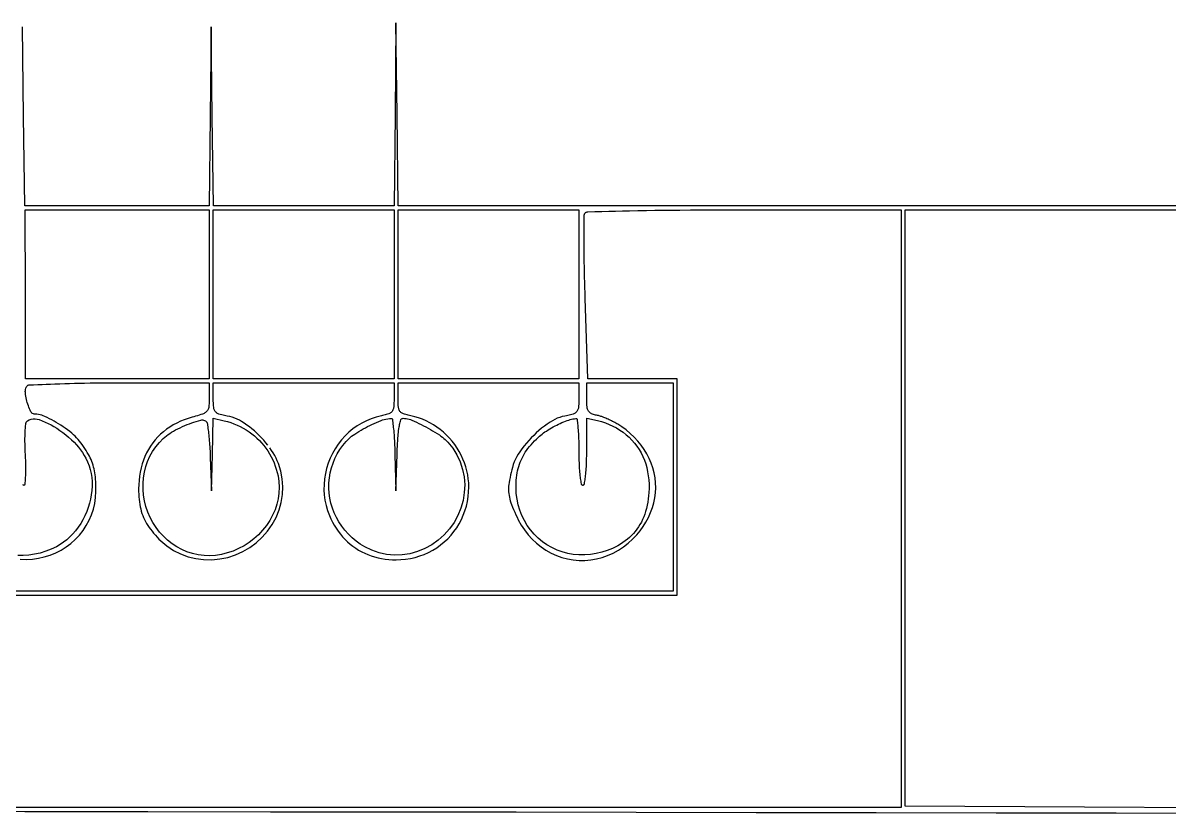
# Model space of a CAD drawing. Header units: millimetres. Extents: x -134 to 134, y -49 to 49.
# Drawn here: x 54.08 to 84.05, y 28.18 to 48.83 of the extents above; entities that cross this region are included whole.
import ezdxf

# ---------------------------------------------------------------- set-up
doc = ezdxf.new("R2010")
doc.units = ezdxf.units.MM
doc.header["$LTSCALE"] = 10
doc.header["$MEASUREMENT"] = 0

# ---------------------------------------------------------------- blocks, each defined once
blk = doc.blocks.new('DT0B-ULTRA_v_1')
at = {"color": 7, "linetype": 'Continuous', "lineweight": -3}
for points in [[(24.323, 28.249, 0), (26.564, 28.247, 0), (28.805, 28.245, 0), (31.045, 28.244, 0), (33.822, 28.242, 0), (36.599, 28.24, 0), (39.375, 28.237, 0), (42.152, 28.235, 0), (44.929, 28.232, 0), (47.705, 28.229, 0), (47.705, 28.229, 0), (50.918, 28.226, 0), (54.13, 28.222, 0), (57.343, 28.218, 0), (60.555, 28.214, 0), (63.768, 28.21, 0), (66.98, 28.206, 0), (66.98, 28.206, 0), (70.118, 28.201, 0), (73.256, 28.197, 0), (76.394, 28.192, 0), (79.532, 28.188, 0), (82.67, 28.183, 0), (85.809, 28.178, 0)], [(88.562, 44.049, 0), (76.228, 44.049, 0), (63.894, 44.049, 0), (63.864, 46.44, 0), (63.834, 48.83, 0), (63.811, 46.44, 0), (63.787, 44.049, 0), (61.425, 44.049, 0), (59.062, 44.049, 0), (59.032, 46.388, 0), (59.003, 48.727, 0), (58.979, 46.388, 0), (58.955, 44.049, 0), (56.542, 44.049, 0), (54.128, 44.049, 0), (54.098, 46.388, 0), (54.068, 48.727, 0)], [(51.657, 33.872, 0), (71.189, 33.872, 0), (71.189, 36.699, 0), (71.189, 39.526, 0), (70.022, 39.526, 0), (68.856, 39.526, 0), (68.786, 41.639, 0), (68.782, 41.775, 0), (68.778, 41.911, 0), (68.774, 42.048, 0), (68.77, 42.184, 0), (68.767, 42.32, 0), (68.764, 42.456, 0), (68.761, 42.573, 0), (68.759, 42.691, 0), (68.757, 42.808, 0), (68.756, 42.925, 0), (68.755, 43.043, 0), (68.754, 43.16, 0), (68.754, 43.261, 0), (68.753, 43.363, 0), (68.753, 43.464, 0), (68.753, 43.566, 0), (68.753, 43.667, 0), (68.753, 43.769, 0), (68.754, 43.783, 0), (68.756, 43.797, 0), (68.759, 43.811, 0), (68.763, 43.824, 0), (68.769, 43.837, 0), (68.776, 43.849, 0), (68.785, 43.861, 0), (68.796, 43.872, 0), (68.808, 43.88, 0), (68.822, 43.887, 0), (68.836, 43.891, 0), (68.851, 43.893, 0), (69.034, 43.897, 0), (69.216, 43.902, 0), (69.398, 43.907, 0), (69.58, 43.911, 0), (69.763, 43.916, 0), (69.945, 43.92, 0), (70.164, 43.925, 0), (70.383, 43.929, 0), (70.601, 43.933, 0), (70.82, 43.936, 0), (71.039, 43.938, 0), (71.258, 43.94, 0), (71.538, 43.942, 0), (71.819, 43.944, 0), (72.1, 43.945, 0), (72.381, 43.946, 0), (72.661, 43.947, 0), (72.942, 43.947, 0), (77.048, 43.947, 0), (77.048, 36.134, 0), (77.048, 28.321, 0), (51.348, 28.321, 0)], [(58.955, 41.737, 0), (58.955, 39.526, 0), (56.552, 39.526, 0), (54.148, 39.526, 0), (54.144, 41.737, 0), (54.14, 43.947, 0), (56.548, 43.947, 0), (58.955, 43.947, 0), (58.955, 41.737, 0)], [(63.787, 41.737, 0), (63.787, 39.526, 0), (61.423, 39.526, 0), (59.058, 39.526, 0), (59.058, 41.737, 0), (59.058, 43.947, 0), (61.423, 43.947, 0), (63.787, 43.947, 0), (63.787, 41.737, 0)], [(68.619, 41.737, 0), (68.619, 39.526, 0), (66.254, 39.526, 0), (63.89, 39.526, 0), (63.89, 41.737, 0), (63.89, 43.947, 0), (66.254, 43.947, 0), (68.619, 43.947, 0), (68.619, 41.737, 0)], [(89.658, 28.287, 0), (77.151, 28.355, 0), (77.151, 36.151, 0), (77.151, 43.947, 0), (82.856, 43.947, 0), (88.562, 43.947, 0)], [(60.487, 37.79, 0), (60.433, 37.858, 0), (60.377, 37.924, 0), (60.318, 37.988, 0), (60.258, 38.05, 0), (60.195, 38.11, 0), (60.134, 38.165, 0), (60.07, 38.218, 0), (60.005, 38.27, 0), (59.938, 38.319, 0), (59.87, 38.366, 0), (59.8, 38.41, 0), (59.741, 38.444, 0), (59.681, 38.474, 0), (59.619, 38.5, 0), (59.555, 38.522, 0), (59.49, 38.541, 0), (59.424, 38.555, 0), (59.388, 38.563, 0), (59.351, 38.57, 0), (59.315, 38.579, 0), (59.279, 38.588, 0), (59.242, 38.598, 0), (59.207, 38.608, 0), (59.188, 38.614, 0), (59.171, 38.623, 0), (59.154, 38.633, 0), (59.139, 38.645, 0), (59.125, 38.658, 0), (59.112, 38.673, 0), (59.1, 38.689, 0), (59.09, 38.706, 0), (59.082, 38.724, 0), (59.076, 38.743, 0), (59.071, 38.763, 0), (59.069, 38.783, 0), (59.065, 38.823, 0), (59.063, 38.863, 0), (59.061, 38.903, 0), (59.059, 38.943, 0), (59.058, 38.984, 0), (59.058, 39.024, 0), (59.058, 39.424, 0), (61.423, 39.424, 0), (63.787, 39.424, 0), (63.787, 39.025, 0), (63.787, 38.986, 0), (63.786, 38.947, 0), (63.784, 38.908, 0), (63.782, 38.868, 0), (63.78, 38.829, 0), (63.777, 38.79, 0), (63.774, 38.77, 0), (63.77, 38.751, 0), (63.764, 38.731, 0), (63.756, 38.713, 0), (63.746, 38.695, 0), (63.736, 38.678, 0), (63.724, 38.663, 0), (63.711, 38.65, 0), (63.696, 38.638, 0), (63.68, 38.628, 0), (63.664, 38.619, 0), (63.646, 38.612, 0), (63.615, 38.602, 0), (63.583, 38.592, 0), (63.551, 38.583, 0), (63.519, 38.575, 0), (63.487, 38.567, 0), (63.455, 38.56, 0), (63.321, 38.528, 0), (63.19, 38.486, 0), (63.064, 38.434, 0), (62.941, 38.372, 0), (62.823, 38.301, 0), (62.712, 38.221, 0), (62.604, 38.132, 0), (62.503, 38.034, 0), (62.409, 37.93, 0), (62.323, 37.819, 0), (62.245, 37.702, 0), (62.175, 37.58, 0), (62.115, 37.453, 0), (62.063, 37.321, 0), (62.021, 37.187, 0), (61.989, 37.049, 0), (61.966, 36.91, 0), (61.954, 36.769, 0), (61.951, 36.63, 0), (61.96, 36.492, 0), (61.978, 36.354, 0), (62.007, 36.218, 0), (62.046, 36.085, 0), (62.095, 35.955, 0), (62.133, 35.868, 0), (62.175, 35.784, 0), (62.222, 35.701, 0), (62.272, 35.621, 0), (62.325, 35.544, 0), (62.382, 35.468, 0), (62.441, 35.399, 0), (62.503, 35.332, 0), (62.568, 35.269, 0), (62.637, 35.21, 0), (62.708, 35.154, 0), (62.782, 35.102, 0), (62.859, 35.053, 0), (62.939, 35.009, 0), (63.021, 34.969, 0), (63.104, 34.933, 0), (63.189, 34.902, 0), (63.276, 34.875, 0), (63.368, 34.852, 0), (63.461, 34.832, 0), (63.555, 34.817, 0), (63.649, 34.806, 0), (63.744, 34.8, 0), (63.838, 34.798, 0), (63.964, 34.802, 0), (64.089, 34.814, 0), (64.213, 34.834, 0), (64.336, 34.861, 0), (64.457, 34.897, 0), (64.575, 34.94, 0), (64.688, 34.991, 0), (64.797, 35.048, 0), (64.903, 35.113, 0), (65.004, 35.185, 0), (65.1, 35.263, 0), (65.19, 35.347, 0), (65.275, 35.438, 0), (65.353, 35.533, 0), (65.425, 35.634, 0), (65.489, 35.74, 0), (65.547, 35.849, 0), (65.597, 35.962, 0), (65.641, 36.08, 0), (65.676, 36.201, 0), (65.704, 36.324, 0), (65.724, 36.448, 0), (65.736, 36.573, 0), (65.74, 36.698, 0), (65.737, 36.806, 0), (65.728, 36.912, 0), (65.712, 37.018, 0), (65.69, 37.123, 0), (65.662, 37.227, 0), (65.628, 37.328, 0), (65.587, 37.43, 0), (65.541, 37.529, 0), (65.49, 37.626, 0), (65.433, 37.719, 0), (65.371, 37.81, 0), (65.304, 37.896, 0), (65.233, 37.979, 0), (65.157, 38.058, 0), (65.077, 38.132, 0), (64.993, 38.202, 0), (64.905, 38.267, 0), (64.814, 38.327, 0), (64.722, 38.38, 0), (64.627, 38.428, 0), (64.529, 38.47, 0), (64.428, 38.506, 0), (64.326, 38.536, 0), (64.222, 38.56, 0), (64.19, 38.567, 0), (64.158, 38.575, 0), (64.126, 38.583, 0), (64.094, 38.592, 0), (64.062, 38.602, 0), (64.031, 38.612, 0), (64.013, 38.619, 0), (63.996, 38.628, 0), (63.981, 38.638, 0), (63.966, 38.65, 0), (63.953, 38.663, 0), (63.941, 38.678, 0), (63.93, 38.695, 0), (63.921, 38.713, 0), (63.913, 38.731, 0), (63.907, 38.751, 0), (63.903, 38.77, 0), (63.9, 38.79, 0), (63.897, 38.829, 0), (63.894, 38.868, 0), (63.892, 38.908, 0), (63.891, 38.947, 0), (63.89, 38.986, 0), (63.89, 39.025, 0), (63.89, 39.424, 0), (66.254, 39.424, 0), (68.619, 39.424, 0), (68.619, 39.024, 0), (68.618, 38.984, 0), (68.617, 38.943, 0), (68.616, 38.903, 0), (68.614, 38.863, 0), (68.611, 38.823, 0), (68.608, 38.783, 0), (68.606, 38.763, 0), (68.601, 38.744, 0), (68.595, 38.725, 0), (68.586, 38.706, 0), (68.577, 38.689, 0), (68.565, 38.673, 0), (68.552, 38.658, 0), (68.538, 38.645, 0), (68.523, 38.633, 0), (68.506, 38.623, 0), (68.489, 38.615, 0), (68.471, 38.608, 0), (68.435, 38.598, 0), (68.399, 38.588, 0), (68.363, 38.579, 0), (68.327, 38.571, 0), (68.291, 38.563, 0), (68.255, 38.556, 0), (68.186, 38.54, 0), (68.118, 38.521, 0), (68.052, 38.496, 0), (67.988, 38.467, 0), (67.926, 38.434, 0), (67.866, 38.397, 0), (67.79, 38.345, 0), (67.716, 38.29, 0), (67.644, 38.234, 0), (67.573, 38.175, 0), (67.505, 38.113, 0), (67.438, 38.05, 0), (67.372, 37.984, 0), (67.308, 37.915, 0), (67.247, 37.845, 0), (67.187, 37.773, 0), (67.13, 37.699, 0), (67.075, 37.623, 0), (67.033, 37.56, 0), (66.995, 37.494, 0), (66.961, 37.426, 0), (66.931, 37.357, 0), (66.904, 37.286, 0), (66.882, 37.213, 0), (66.865, 37.148, 0), (66.848, 37.081, 0), (66.833, 37.015, 0), (66.819, 36.948, 0), (66.806, 36.882, 0), (66.794, 36.815, 0), (66.787, 36.767, 0), (66.782, 36.72, 0), (66.78, 36.672, 0), (66.78, 36.624, 0), (66.782, 36.576, 0), (66.786, 36.529, 0), (66.792, 36.48, 0), (66.801, 36.432, 0), (66.812, 36.384, 0), (66.825, 36.337, 0), (66.84, 36.29, 0), (66.857, 36.244, 0), (66.884, 36.176, 0), (66.912, 36.109, 0), (66.942, 36.042, 0), (66.972, 35.976, 0), (67.003, 35.91, 0), (67.035, 35.844, 0), (67.11, 35.707, 0), (67.196, 35.577, 0), (67.292, 35.453, 0), (67.397, 35.338, 0), (67.511, 35.231, 0), (67.632, 35.133, 0), (67.759, 35.048, 0), (67.892, 34.974, 0), (68.031, 34.911, 0), (68.175, 34.86, 0), (68.322, 34.822, 0), (68.472, 34.796, 0), (68.624, 34.783, 0), (68.777, 34.783, 0), (68.929, 34.796, 0), (69.08, 34.822, 0), (69.227, 34.86, 0), (69.371, 34.911, 0), (69.514, 34.975, 0), (69.652, 35.05, 0), (69.783, 35.135, 0), (69.908, 35.231, 0), (70.024, 35.335, 0), (70.132, 35.449, 0), (70.219, 35.556, 0), (70.3, 35.668, 0), (70.372, 35.785, 0), (70.436, 35.906, 0), (70.493, 36.032, 0), (70.54, 36.161, 0), (70.577, 36.288, 0), (70.604, 36.417, 0), (70.621, 36.547, 0), (70.628, 36.679, 0), (70.625, 36.81, 0), (70.612, 36.941, 0), (70.589, 37.072, 0), (70.556, 37.2, 0), (70.513, 37.326, 0), (70.461, 37.448, 0), (70.4, 37.566, 0), (70.33, 37.679, 0), (70.248, 37.794, 0), (70.159, 37.902, 0), (70.064, 38.005, 0), (69.961, 38.102, 0), (69.853, 38.192, 0), (69.74, 38.274, 0), (69.715, 38.291, 0), (69.689, 38.308, 0), (69.664, 38.324, 0), (69.638, 38.34, 0), (69.611, 38.355, 0), (69.585, 38.37, 0), (69.556, 38.386, 0), (69.527, 38.401, 0), (69.498, 38.416, 0), (69.469, 38.431, 0), (69.439, 38.446, 0), (69.409, 38.46, 0), (69.382, 38.473, 0), (69.353, 38.485, 0), (69.325, 38.497, 0), (69.297, 38.509, 0), (69.268, 38.52, 0), (69.24, 38.532, 0), (69.218, 38.54, 0), (69.196, 38.547, 0), (69.174, 38.554, 0), (69.152, 38.56, 0), (69.129, 38.565, 0), (69.107, 38.57, 0), (69.08, 38.576, 0), (69.054, 38.582, 0), (69.028, 38.59, 0), (69.002, 38.598, 0), (68.977, 38.607, 0), (68.952, 38.617, 0), (68.936, 38.624, 0), (68.921, 38.633, 0), (68.906, 38.644, 0), (68.893, 38.656, 0), (68.882, 38.67, 0), (68.872, 38.684, 0), (68.862, 38.702, 0), (68.853, 38.72, 0), (68.846, 38.739, 0), (68.84, 38.759, 0), (68.836, 38.779, 0), (68.834, 38.799, 0), (68.831, 38.837, 0), (68.828, 38.874, 0), (68.827, 38.912, 0), (68.825, 38.95, 0), (68.824, 38.987, 0), (68.824, 39.025, 0), (68.824, 39.424, 0), (69.955, 39.424, 0), (71.086, 39.424, 0), (71.086, 36.699, 0), (71.086, 33.975, 0), (51.657, 33.975, 0)], [(54.007, 34.81, 0), (54.169, 34.806, 0), (54.328, 34.815, 0), (54.485, 34.837, 0), (54.64, 34.872, 0), (54.791, 34.92, 0), (54.938, 34.98, 0), (55.08, 35.052, 0), (55.211, 35.134, 0), (55.335, 35.227, 0), (55.45, 35.331, 0), (55.556, 35.444, 0), (55.652, 35.566, 0), (55.737, 35.695, 0), (55.811, 35.832, 0), (55.873, 35.974, 0), (55.922, 36.122, 0), (55.958, 36.272, 0), (55.981, 36.426, 0), (55.991, 36.581, 0), (55.991, 36.645, 0), (55.991, 36.709, 0), (55.989, 36.773, 0), (55.986, 36.837, 0), (55.982, 36.901, 0), (55.977, 36.965, 0), (55.971, 37.017, 0), (55.963, 37.069, 0), (55.954, 37.12, 0), (55.943, 37.171, 0), (55.93, 37.222, 0), (55.916, 37.272, 0), (55.9, 37.321, 0), (55.882, 37.369, 0), (55.863, 37.416, 0), (55.842, 37.462, 0), (55.819, 37.508, 0), (55.795, 37.553, 0), (55.764, 37.605, 0), (55.733, 37.657, 0), (55.701, 37.708, 0), (55.667, 37.758, 0), (55.632, 37.808, 0), (55.597, 37.857, 0), (55.561, 37.902, 0), (55.524, 37.946, 0), (55.485, 37.988, 0), (55.445, 38.028, 0), (55.402, 38.067, 0), (55.359, 38.105, 0), (55.303, 38.149, 0), (55.246, 38.192, 0), (55.189, 38.234, 0), (55.13, 38.275, 0), (55.071, 38.314, 0), (55.011, 38.353, 0), (54.953, 38.388, 0), (54.894, 38.422, 0), (54.835, 38.455, 0), (54.775, 38.486, 0), (54.714, 38.516, 0), (54.653, 38.545, 0), (54.612, 38.562, 0), (54.571, 38.576, 0), (54.528, 38.587, 0), (54.485, 38.595, 0), (54.442, 38.6, 0), (54.398, 38.601, 0), (54.376, 38.603, 0), (54.354, 38.609, 0), (54.335, 38.619, 0), (54.317, 38.632, 0), (54.302, 38.648, 0), (54.29, 38.667, 0), (54.271, 38.705, 0), (54.254, 38.744, 0), (54.237, 38.784, 0), (54.222, 38.824, 0), (54.208, 38.864, 0), (54.195, 38.905, 0), (54.183, 38.948, 0), (54.173, 38.991, 0), (54.164, 39.034, 0), (54.156, 39.078, 0), (54.149, 39.122, 0), (54.144, 39.167, 0), (54.143, 39.195, 0), (54.144, 39.224, 0), (54.149, 39.252, 0), (54.157, 39.28, 0), (54.168, 39.306, 0), (54.182, 39.331, 0), (54.189, 39.342, 0), (54.198, 39.351, 0), (54.209, 39.358, 0), (54.22, 39.363, 0), (54.233, 39.367, 0), (54.245, 39.369, 0), (54.357, 39.374, 0), (54.469, 39.378, 0), (54.58, 39.383, 0), (54.692, 39.388, 0), (54.803, 39.392, 0), (54.915, 39.396, 0), (55.044, 39.401, 0), (55.173, 39.405, 0), (55.302, 39.409, 0), (55.431, 39.412, 0), (55.56, 39.415, 0), (55.689, 39.417, 0), (55.84, 39.419, 0), (55.992, 39.421, 0), (56.143, 39.422, 0), (56.294, 39.423, 0), (56.446, 39.423, 0), (56.597, 39.424, 0), (58.955, 39.424, 0), (58.955, 39.034, 0), (58.955, 38.994, 0), (58.954, 38.954, 0), (58.952, 38.915, 0), (58.95, 38.875, 0), (58.946, 38.835, 0), (58.942, 38.796, 0), (58.939, 38.775, 0), (58.934, 38.755, 0), (58.926, 38.735, 0), (58.917, 38.716, 0), (58.905, 38.698, 0), (58.892, 38.682, 0), (58.876, 38.665, 0), (58.859, 38.65, 0), (58.841, 38.637, 0), (58.822, 38.625, 0), (58.802, 38.615, 0), (58.78, 38.607, 0), (58.735, 38.592, 0), (58.689, 38.577, 0), (58.643, 38.563, 0), (58.597, 38.549, 0), (58.551, 38.536, 0), (58.505, 38.523, 0), (58.402, 38.493, 0), (58.301, 38.457, 0), (58.202, 38.417, 0), (58.104, 38.371, 0), (58.01, 38.321, 0), (57.918, 38.265, 0), (57.834, 38.208, 0), (57.753, 38.146, 0), (57.677, 38.08, 0), (57.605, 38.008, 0), (57.537, 37.933, 0), (57.474, 37.854, 0), (57.415, 37.77, 0), (57.361, 37.682, 0), (57.312, 37.592, 0), (57.269, 37.499, 0), (57.231, 37.404, 0), (57.199, 37.306, 0), (57.171, 37.199, 0), (57.147, 37.092, 0), (57.129, 36.983, 0), (57.116, 36.873, 0), (57.108, 36.763, 0), (57.105, 36.653, 0), (57.106, 36.584, 0), (57.109, 36.515, 0), (57.113, 36.447, 0), (57.119, 36.378, 0), (57.128, 36.31, 0), (57.137, 36.242, 0), (57.148, 36.183, 0), (57.161, 36.126, 0), (57.176, 36.068, 0), (57.194, 36.012, 0), (57.213, 35.956, 0), (57.236, 35.901, 0), (57.26, 35.847, 0), (57.286, 35.795, 0), (57.315, 35.743, 0), (57.346, 35.693, 0), (57.379, 35.644, 0), (57.414, 35.596, 0), (57.456, 35.543, 0), (57.499, 35.49, 0), (57.544, 35.439, 0), (57.59, 35.389, 0), (57.638, 35.34, 0), (57.687, 35.292, 0), (57.846, 35.159, 0), (58.019, 35.044, 0), (58.204, 34.95, 0), (58.398, 34.878, 0), (58.6, 34.829, 0), (58.806, 34.803, 0), (59.017, 34.8, 0), (59.228, 34.82, 0), (59.436, 34.862, 0), (59.638, 34.927, 0), (59.831, 35.013, 0), (60.015, 35.12, 0), (60.184, 35.245, 0), (60.339, 35.388, 0), (60.478, 35.547, 0), (60.598, 35.72, 0), (60.699, 35.905, 0), (60.779, 36.1, 0), (60.836, 36.298, 0), (60.869, 36.501, 0), (60.878, 36.707, 0), (60.863, 36.912, 0), (60.824, 37.115, 0), (60.762, 37.311, 0), (60.732, 37.383, 0), (60.7, 37.454, 0), (60.664, 37.524, 0), (60.625, 37.591, 0), (60.584, 37.657, 0), (60.539, 37.721, 0)], [(54.077, 36.767, 0), (54.082, 36.761, 0), (54.087, 36.757, 0), (54.094, 36.753, 0), (54.101, 36.751, 0), (54.107, 36.751, 0), (54.114, 36.751, 0), (54.12, 36.754, 0), (54.126, 36.757, 0), (54.131, 36.762, 0), (54.135, 36.767, 0), (54.138, 36.773, 0), (54.139, 36.78, 0), (54.139, 36.78, 0), (54.142, 36.815, 0), (54.145, 36.85, 0), (54.148, 36.884, 0), (54.15, 36.919, 0), (54.152, 36.954, 0), (54.154, 36.988, 0), (54.156, 37.032, 0), (54.157, 37.075, 0), (54.158, 37.119, 0), (54.158, 37.162, 0), (54.158, 37.206, 0), (54.158, 37.249, 0), (54.156, 37.301, 0), (54.155, 37.353, 0), (54.153, 37.404, 0), (54.151, 37.456, 0), (54.149, 37.508, 0), (54.146, 37.559, 0), (54.143, 37.614, 0), (54.14, 37.668, 0), (54.138, 37.723, 0), (54.136, 37.777, 0), (54.135, 37.831, 0), (54.134, 37.886, 0), (54.134, 37.931, 0), (54.134, 37.976, 0), (54.135, 38.022, 0), (54.136, 38.067, 0), (54.138, 38.112, 0), (54.141, 38.157, 0), (54.143, 38.193, 0), (54.146, 38.228, 0), (54.149, 38.263, 0), (54.152, 38.299, 0), (54.156, 38.334, 0), (54.16, 38.369, 0), (54.163, 38.381, 0), (54.167, 38.393, 0), (54.173, 38.404, 0), (54.18, 38.414, 0), (54.189, 38.423, 0), (54.2, 38.43, 0), (54.246, 38.454, 0), (54.296, 38.471, 0), (54.348, 38.481, 0), (54.4, 38.482, 0), (54.452, 38.476, 0), (54.503, 38.462, 0), (54.583, 38.432, 0), (54.662, 38.398, 0), (54.74, 38.362, 0), (54.816, 38.322, 0), (54.891, 38.28, 0), (54.964, 38.235, 0), (55.045, 38.181, 0), (55.124, 38.124, 0), (55.201, 38.064, 0), (55.276, 38.001, 0), (55.349, 37.936, 0), (55.419, 37.868, 0), (55.479, 37.805, 0), (55.535, 37.739, 0), (55.589, 37.671, 0), (55.638, 37.599, 0), (55.684, 37.526, 0), (55.726, 37.45, 0), (55.772, 37.354, 0), (55.81, 37.255, 0), (55.841, 37.154, 0), (55.864, 37.051, 0), (55.88, 36.946, 0), (55.887, 36.84, 0), (55.888, 36.726, 0), (55.881, 36.612, 0), (55.868, 36.498, 0), (55.849, 36.385, 0), (55.822, 36.274, 0), (55.789, 36.165, 0), (55.749, 36.056, 0), (55.703, 35.95, 0), (55.651, 35.846, 0), (55.593, 35.746, 0), (55.529, 35.649, 0), (55.459, 35.557, 0), (55.388, 35.473, 0), (55.311, 35.395, 0), (55.229, 35.322, 0), (55.142, 35.255, 0), (55.051, 35.194, 0), (54.956, 35.139, 0), (54.82, 35.074, 0), (54.679, 35.019, 0), (54.534, 34.975, 0), (54.387, 34.942, 0), (54.238, 34.92, 0), (54.087, 34.91, 0), (53.944, 34.912, 0)], [(58.981, 37.47, 0), (59.016, 36.597, 0), (59.037, 37.549, 0), (59.058, 38.502, 0), (59.341, 38.434, 0), (59.428, 38.411, 0), (59.514, 38.385, 0), (59.599, 38.354, 0), (59.682, 38.319, 0), (59.764, 38.281, 0), (59.843, 38.239, 0), (59.92, 38.194, 0), (59.993, 38.146, 0), (60.065, 38.094, 0), (60.134, 38.038, 0), (60.2, 37.98, 0), (60.263, 37.918, 0), (60.323, 37.854, 0), (60.38, 37.787, 0), (60.433, 37.717, 0), (60.483, 37.644, 0), (60.529, 37.57, 0), (60.572, 37.493, 0), (60.612, 37.413, 0), (60.647, 37.331, 0), (60.679, 37.248, 0), (60.707, 37.163, 0), (60.731, 37.078, 0), (60.751, 36.991, 0), (60.774, 36.842, 0), (60.783, 36.693, 0), (60.777, 36.543, 0), (60.757, 36.394, 0), (60.722, 36.248, 0), (60.674, 36.106, 0), (60.609, 35.962, 0), (60.533, 35.823, 0), (60.446, 35.692, 0), (60.348, 35.568, 0), (60.24, 35.453, 0), (60.123, 35.347, 0), (59.997, 35.25, 0), (59.863, 35.164, 0), (59.722, 35.089, 0), (59.576, 35.026, 0), (59.425, 34.976, 0), (59.271, 34.937, 0), (59.12, 34.914, 0), (58.968, 34.905, 0), (58.816, 34.91, 0), (58.665, 34.929, 0), (58.516, 34.963, 0), (58.371, 35.01, 0), (58.234, 35.068, 0), (58.103, 35.138, 0), (57.979, 35.219, 0), (57.862, 35.311, 0), (57.753, 35.412, 0), (57.653, 35.523, 0), (57.561, 35.644, 0), (57.479, 35.772, 0), (57.408, 35.907, 0), (57.347, 36.046, 0), (57.298, 36.191, 0), (57.261, 36.338, 0), (57.236, 36.487, 0), (57.223, 36.637, 0), (57.223, 36.788, 0), (57.235, 36.938, 0), (57.259, 37.087, 0), (57.295, 37.233, 0), (57.342, 37.371, 0), (57.401, 37.504, 0), (57.473, 37.631, 0), (57.555, 37.752, 0), (57.648, 37.864, 0), (57.75, 37.967, 0), (57.791, 38.004, 0), (57.833, 38.038, 0), (57.877, 38.071, 0), (57.922, 38.102, 0), (57.968, 38.131, 0), (58.015, 38.159, 0), (58.074, 38.191, 0), (58.134, 38.221, 0), (58.194, 38.251, 0), (58.255, 38.279, 0), (58.317, 38.305, 0), (58.379, 38.331, 0), (58.436, 38.353, 0), (58.494, 38.374, 0), (58.553, 38.395, 0), (58.611, 38.414, 0), (58.67, 38.432, 0), (58.73, 38.449, 0), (58.755, 38.454, 0), (58.781, 38.454, 0), (58.806, 38.45, 0), (58.831, 38.441, 0), (58.854, 38.429, 0), (58.874, 38.413, 0), (58.881, 38.404, 0), (58.888, 38.395, 0), (58.894, 38.386, 0), (58.898, 38.375, 0), (58.902, 38.365, 0), (58.904, 38.354, 0), (58.91, 38.313, 0), (58.915, 38.272, 0), (58.92, 38.23, 0), (58.925, 38.189, 0), (58.93, 38.148, 0), (58.935, 38.107, 0), (58.941, 38.057, 0), (58.946, 38.008, 0), (58.951, 37.958, 0), (58.955, 37.909, 0), (58.959, 37.859, 0), (58.963, 37.809, 0), (58.966, 37.753, 0), (58.97, 37.696, 0), (58.973, 37.64, 0), (58.976, 37.583, 0), (58.979, 37.526, 0), (58.981, 37.47, 0)], [(63.808, 37.547, 0), (63.83, 36.597, 0), (63.864, 37.547, 0), (63.866, 37.62, 0), (63.869, 37.692, 0), (63.873, 37.765, 0), (63.877, 37.837, 0), (63.881, 37.91, 0), (63.886, 37.982, 0), (63.889, 38.03, 0), (63.894, 38.078, 0), (63.899, 38.126, 0), (63.905, 38.174, 0), (63.912, 38.222, 0), (63.919, 38.27, 0), (63.925, 38.301, 0), (63.931, 38.331, 0), (63.938, 38.362, 0), (63.945, 38.392, 0), (63.954, 38.423, 0), (63.962, 38.453, 0), (63.967, 38.465, 0), (63.975, 38.475, 0), (63.984, 38.484, 0), (63.995, 38.49, 0), (64.007, 38.495, 0), (64.02, 38.496, 0), (64.022, 38.496, 0), (64.061, 38.494, 0), (64.1, 38.49, 0), (64.139, 38.483, 0), (64.177, 38.473, 0), (64.214, 38.461, 0), (64.251, 38.447, 0), (64.312, 38.42, 0), (64.374, 38.392, 0), (64.434, 38.363, 0), (64.495, 38.334, 0), (64.555, 38.303, 0), (64.614, 38.272, 0), (64.675, 38.239, 0), (64.735, 38.205, 0), (64.794, 38.17, 0), (64.853, 38.135, 0), (64.912, 38.098, 0), (64.97, 38.06, 0), (65.01, 38.033, 0), (65.049, 38.003, 0), (65.087, 37.972, 0), (65.124, 37.939, 0), (65.16, 37.905, 0), (65.194, 37.869, 0), (65.322, 37.712, 0), (65.429, 37.539, 0), (65.516, 37.355, 0), (65.579, 37.162, 0), (65.618, 36.963, 0), (65.633, 36.76, 0), (65.623, 36.553, 0), (65.59, 36.347, 0), (65.534, 36.147, 0), (65.456, 35.955, 0), (65.356, 35.773, 0), (65.236, 35.603, 0), (65.098, 35.448, 0), (64.943, 35.31, 0), (64.773, 35.19, 0), (64.591, 35.091, 0), (64.398, 35.012, 0), (64.198, 34.956, 0), (63.998, 34.925, 0), (63.795, 34.919, 0), (63.592, 34.937, 0), (63.394, 34.979, 0), (63.202, 35.046, 0), (63.019, 35.135, 0), (62.903, 35.206, 0), (62.793, 35.285, 0), (62.689, 35.372, 0), (62.591, 35.467, 0), (62.5, 35.568, 0), (62.417, 35.675, 0), (62.343, 35.786, 0), (62.277, 35.903, 0), (62.22, 36.025, 0), (62.173, 36.15, 0), (62.135, 36.278, 0), (62.107, 36.409, 0), (62.089, 36.541, 0), (62.081, 36.673, 0), (62.083, 36.806, 0), (62.095, 36.938, 0), (62.117, 37.069, 0), (62.149, 37.198, 0), (62.19, 37.324, 0), (62.241, 37.447, 0), (62.301, 37.566, 0), (62.37, 37.679, 0), (62.448, 37.788, 0), (62.533, 37.89, 0), (62.567, 37.926, 0), (62.602, 37.961, 0), (62.639, 37.994, 0), (62.677, 38.026, 0), (62.717, 38.056, 0), (62.757, 38.084, 0), (62.812, 38.119, 0), (62.867, 38.154, 0), (62.923, 38.187, 0), (62.979, 38.22, 0), (63.036, 38.251, 0), (63.094, 38.281, 0), (63.151, 38.31, 0), (63.209, 38.338, 0), (63.267, 38.364, 0), (63.326, 38.39, 0), (63.385, 38.414, 0), (63.445, 38.437, 0), (63.487, 38.452, 0), (63.531, 38.465, 0), (63.575, 38.476, 0), (63.62, 38.484, 0), (63.665, 38.49, 0), (63.71, 38.494, 0), (63.716, 38.494, 0), (63.722, 38.492, 0), (63.728, 38.489, 0), (63.733, 38.485, 0), (63.737, 38.48, 0), (63.74, 38.475, 0), (63.741, 38.469, 0), (63.741, 38.468, 0), (63.747, 38.426, 0), (63.752, 38.384, 0), (63.757, 38.343, 0), (63.762, 38.301, 0), (63.766, 38.259, 0), (63.771, 38.218, 0), (63.776, 38.167, 0), (63.78, 38.116, 0), (63.785, 38.065, 0), (63.788, 38.014, 0), (63.792, 37.963, 0), (63.795, 37.912, 0), (63.798, 37.851, 0), (63.8, 37.79, 0), (63.803, 37.73, 0), (63.805, 37.669, 0), (63.807, 37.608, 0), (63.808, 37.547, 0)], [(68.619, 37.625, 0), (68.619, 37.566, 0), (68.619, 37.507, 0), (68.62, 37.449, 0), (68.622, 37.39, 0), (68.623, 37.332, 0), (68.625, 37.273, 0), (68.628, 37.227, 0), (68.63, 37.18, 0), (68.634, 37.134, 0), (68.638, 37.087, 0), (68.642, 37.041, 0), (68.647, 36.995, 0), (68.652, 36.96, 0), (68.656, 36.925, 0), (68.661, 36.89, 0), (68.667, 36.856, 0), (68.672, 36.821, 0), (68.678, 36.787, 0), (68.681, 36.778, 0), (68.685, 36.77, 0), (68.691, 36.763, 0), (68.698, 36.757, 0), (68.707, 36.753, 0), (68.715, 36.751, 0), (68.721, 36.751, 0), (68.73, 36.752, 0), (68.739, 36.755, 0), (68.747, 36.759, 0), (68.754, 36.765, 0), (68.759, 36.773, 0), (68.763, 36.781, 0), (68.764, 36.787, 0), (68.77, 36.821, 0), (68.776, 36.856, 0), (68.781, 36.891, 0), (68.786, 36.926, 0), (68.791, 36.96, 0), (68.795, 36.995, 0), (68.801, 37.042, 0), (68.805, 37.088, 0), (68.809, 37.135, 0), (68.812, 37.181, 0), (68.815, 37.228, 0), (68.817, 37.274, 0), (68.819, 37.333, 0), (68.821, 37.392, 0), (68.822, 37.45, 0), (68.823, 37.509, 0), (68.824, 37.568, 0), (68.824, 37.626, 0), (68.824, 38.502, 0), (69.107, 38.436, 0), (69.21, 38.408, 0), (69.311, 38.375, 0), (69.411, 38.337, 0), (69.508, 38.292, 0), (69.602, 38.243, 0), (69.693, 38.188, 0), (69.778, 38.13, 0), (69.858, 38.067, 0), (69.935, 37.999, 0), (70.006, 37.927, 0), (70.074, 37.849, 0), (70.136, 37.768, 0), (70.193, 37.682, 0), (70.245, 37.593, 0), (70.291, 37.5, 0), (70.331, 37.405, 0), (70.366, 37.308, 0), (70.394, 37.208, 0), (70.417, 37.101, 0), (70.435, 36.993, 0), (70.448, 36.884, 0), (70.454, 36.774, 0), (70.455, 36.665, 0), (70.45, 36.555, 0), (70.442, 36.471, 0), (70.432, 36.388, 0), (70.419, 36.305, 0), (70.403, 36.222, 0), (70.384, 36.14, 0), (70.362, 36.059, 0), (70.34, 35.988, 0), (70.314, 35.918, 0), (70.285, 35.85, 0), (70.253, 35.783, 0), (70.217, 35.718, 0), (70.178, 35.655, 0), (70.138, 35.596, 0), (70.094, 35.539, 0), (70.048, 35.485, 0), (69.999, 35.433, 0), (69.947, 35.384, 0), (69.893, 35.337, 0), (69.832, 35.29, 0), (69.77, 35.246, 0), (69.705, 35.204, 0), (69.639, 35.165, 0), (69.572, 35.129, 0), (69.502, 35.096, 0), (69.362, 35.039, 0), (69.218, 34.993, 0), (69.071, 34.959, 0), (68.922, 34.936, 0), (68.771, 34.926, 0), (68.619, 34.927, 0), (68.473, 34.94, 0), (68.328, 34.966, 0), (68.186, 35.003, 0), (68.047, 35.053, 0), (67.913, 35.115, 0), (67.785, 35.188, 0), (67.665, 35.271, 0), (67.552, 35.363, 0), (67.448, 35.466, 0), (67.353, 35.577, 0), (67.267, 35.695, 0), (67.193, 35.821, 0), (67.128, 35.955, 0), (67.074, 36.094, 0), (67.031, 36.236, 0), (67.001, 36.382, 0), (66.982, 36.53, 0), (66.975, 36.679, 0), (66.976, 36.744, 0), (66.979, 36.81, 0), (66.983, 36.875, 0), (66.989, 36.941, 0), (66.998, 37.006, 0), (67.008, 37.071, 0), (67.018, 37.127, 0), (67.032, 37.184, 0), (67.047, 37.24, 0), (67.065, 37.295, 0), (67.085, 37.349, 0), (67.107, 37.403, 0), (67.132, 37.456, 0), (67.159, 37.508, 0), (67.187, 37.558, 0), (67.218, 37.608, 0), (67.251, 37.656, 0), (67.286, 37.703, 0), (67.327, 37.755, 0), (67.37, 37.806, 0), (67.415, 37.856, 0), (67.46, 37.904, 0), (67.507, 37.951, 0), (67.556, 37.997, 0), (67.589, 38.028, 0), (67.624, 38.057, 0), (67.66, 38.085, 0), (67.696, 38.113, 0), (67.733, 38.139, 0), (67.77, 38.164, 0), (67.814, 38.192, 0), (67.859, 38.22, 0), (67.904, 38.246, 0), (67.949, 38.271, 0), (67.995, 38.296, 0), (68.042, 38.32, 0), (68.086, 38.342, 0), (68.132, 38.363, 0), (68.177, 38.383, 0), (68.224, 38.402, 0), (68.27, 38.421, 0), (68.317, 38.438, 0), (68.353, 38.451, 0), (68.39, 38.462, 0), (68.428, 38.471, 0), (68.465, 38.479, 0), (68.503, 38.485, 0), (68.541, 38.49, 0), (68.547, 38.49, 0), (68.553, 38.489, 0), (68.558, 38.487, 0), (68.563, 38.483, 0), (68.567, 38.479, 0), (68.57, 38.474, 0), (68.572, 38.468, 0), (68.572, 38.466, 0), (68.577, 38.428, 0), (68.581, 38.39, 0), (68.585, 38.353, 0), (68.589, 38.315, 0), (68.592, 38.277, 0), (68.596, 38.239, 0), (68.6, 38.193, 0), (68.603, 38.146, 0), (68.606, 38.099, 0), (68.609, 38.053, 0), (68.611, 38.006, 0), (68.613, 37.959, 0), (68.615, 37.903, 0), (68.616, 37.848, 0), (68.617, 37.792, 0), (68.618, 37.736, 0), (68.618, 37.68, 0), (68.619, 37.625, 0)]]:
    blk.add_polyline3d(points, dxfattribs=at)

msp = doc.modelspace()

# ---------------------------------------------------------------- block references
msp.add_blockref('DT0B-ULTRA_v_1', (0, 0))

doc.saveas('drawing.dxf')
